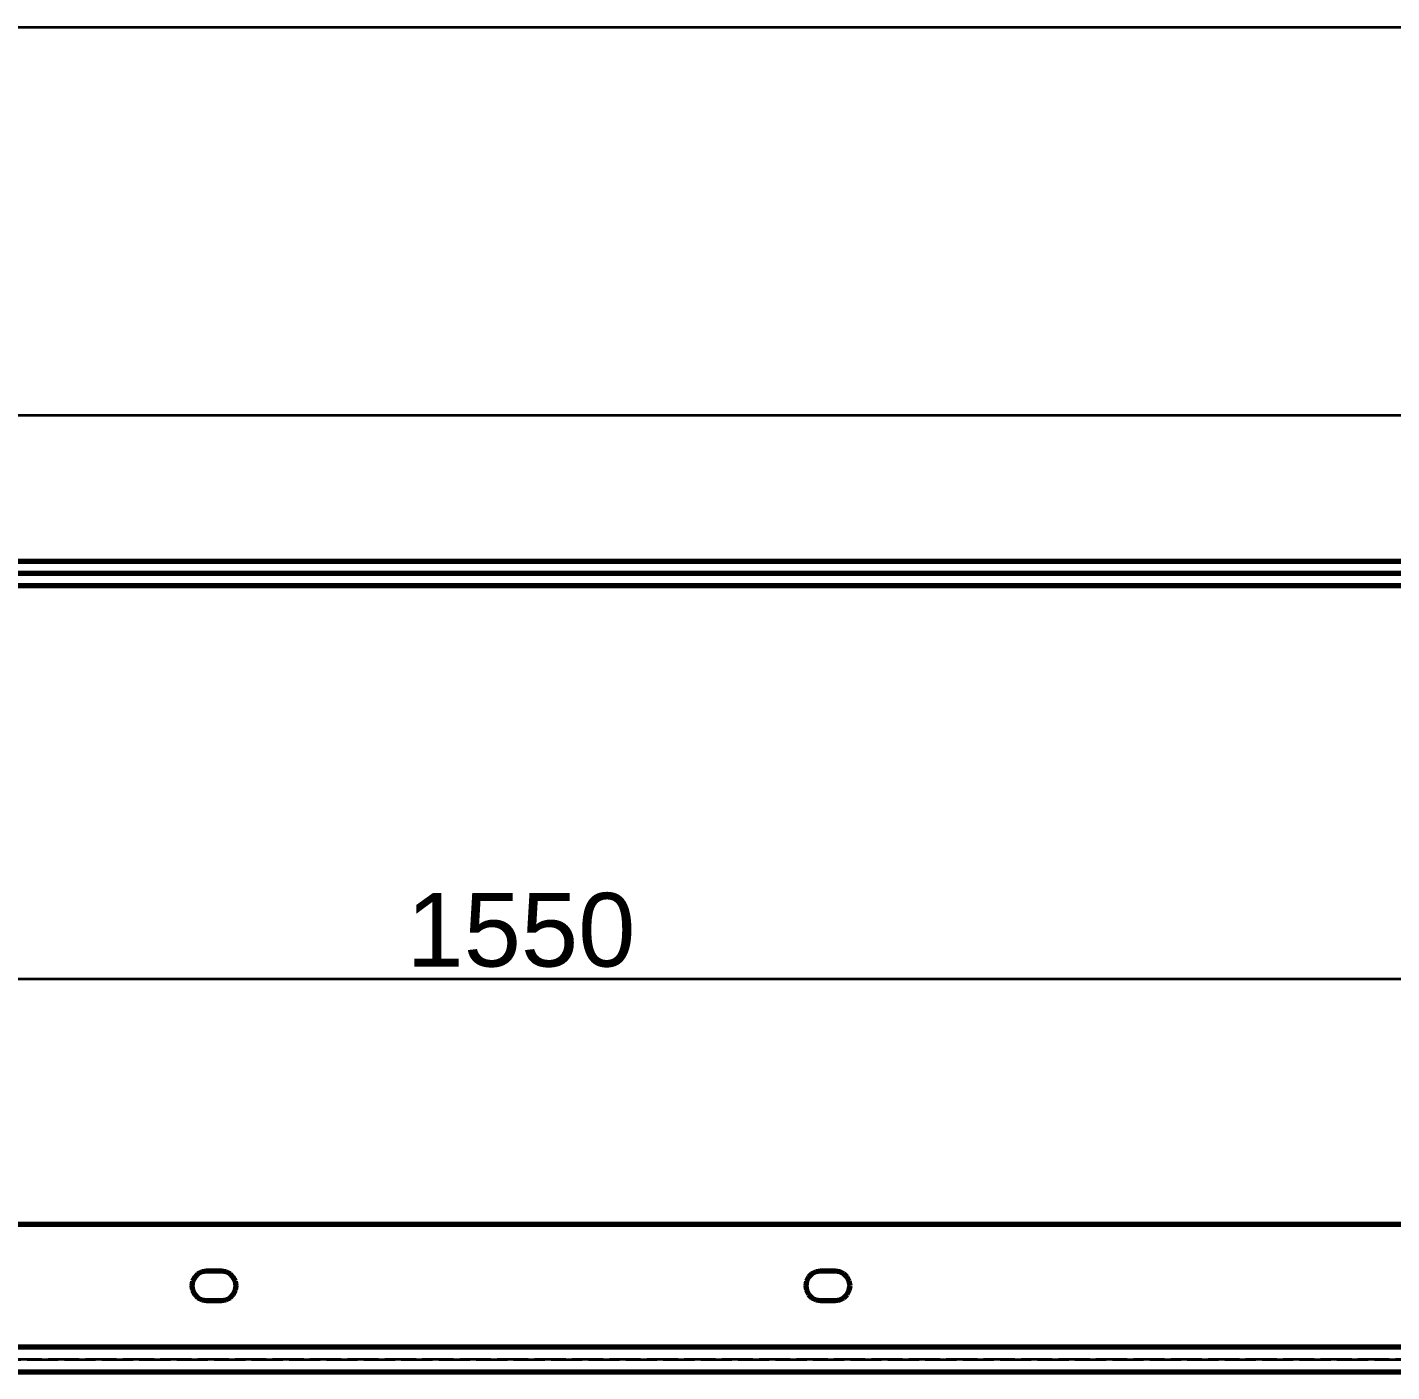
# Model space of a CAD drawing. Header units: millimetres. Extents: x 0 to 420, y 0 to 297.
# Drawn here: x 122.4 to 178, y 179.5 to 234.2 of the extents above; entities that cross this region are included whole.
import ezdxf
from ezdxf.enums import TextEntityAlignment as Align

# ---------------------------------------------------------------- set-up
doc = ezdxf.new("R2010")
doc.units = ezdxf.units.MM
doc.linetypes.add('DASHED', pattern=[1.524, 1.27, -0.254])
doc.styles.add('GOST', font='Arial')

msp = doc.modelspace()

# ---------------------------------------------------------------- linework, layer by layer
at = {"color": 7, "lineweight": 35}
for p, q in [((72.3, 234.25), (235, 234.25)), ((72.9, 234.25), (235, 234.25)), ((72.3, 218.45), (235, 218.45)), ((72.9, 218.45), (235, 218.45)), ((65, 195.5), (220, 195.5))]:
    msp.add_line(p, q, dxfattribs=at)
at = {"color": 1, "lineweight": 70}
for p, q in [((219, 212.5), (66, 212.5)), ((219.429, 212), (65.571, 212)), ((219.429, 211.5), (65.571, 211.5)), ((219.429, 185.5), (65.571, 185.5)), ((129.215, 183.353), (129.129, 183.185)), ((129.215, 183.353), (129.129, 183.185)), ((129.347, 183.485), (129.215, 183.353)), ((129.347, 183.485), (129.215, 183.353)), ((129.515, 183.571), (129.347, 183.485)), ((129.515, 183.571), (129.347, 183.485)), ((129.7, 183.6), (129.515, 183.571)), ((129.7, 183.6), (129.515, 183.571)), ((130.3, 183.6), (129.7, 183.6)), ((130.485, 183.571), (130.3, 183.6)), ((130.485, 183.571), (130.3, 183.6)), ((130.653, 183.485), (130.485, 183.571)), ((130.653, 183.485), (130.485, 183.571)), ((130.785, 183.353), (130.653, 183.485)), ((130.785, 183.353), (130.653, 183.485)), ((130.871, 183.185), (130.785, 183.353)), ((130.871, 183.185), (130.785, 183.353)), ((154.215, 183.353), (154.129, 183.185)), ((154.215, 183.353), (154.129, 183.185)), ((154.347, 183.485), (154.215, 183.353)), ((154.347, 183.485), (154.215, 183.353)), ((154.515, 183.571), (154.347, 183.485)), ((154.515, 183.571), (154.347, 183.485)), ((154.7, 183.6), (154.515, 183.571)), ((154.7, 183.6), (154.515, 183.571)), ((155.3, 183.6), (154.7, 183.6)), ((155.485, 183.571), (155.3, 183.6)), ((155.485, 183.571), (155.3, 183.6)), ((155.653, 183.485), (155.485, 183.571)), ((155.653, 183.485), (155.485, 183.571)), ((155.785, 183.353), (155.653, 183.485)), ((155.785, 183.353), (155.653, 183.485)), ((155.871, 183.185), (155.785, 183.353)), ((155.871, 183.185), (155.785, 183.353)), ((129.129, 183.185), (129.1, 183)), ((129.129, 183.185), (129.1, 183)), ((129.1, 183), (129.129, 182.815)), ((129.1, 183), (129.129, 182.815)), ((129.129, 182.815), (129.215, 182.647)), ((129.129, 182.815), (129.215, 182.647)), ((130.785, 182.647), (130.871, 182.815)), ((130.785, 182.647), (130.871, 182.815)), ((130.9, 183), (130.871, 183.185)), ((130.9, 183), (130.871, 183.185)), ((130.871, 182.815), (130.9, 183)), ((130.871, 182.815), (130.9, 183)), ((154.129, 183.185), (154.1, 183)), ((154.129, 183.185), (154.1, 183)), ((154.1, 183), (154.129, 182.815)), ((154.1, 183), (154.129, 182.815)), ((154.129, 182.815), (154.215, 182.647)), ((154.129, 182.815), (154.215, 182.647)), ((155.785, 182.647), (155.871, 182.815)), ((155.785, 182.647), (155.871, 182.815)), ((155.9, 183), (155.871, 183.185)), ((155.9, 183), (155.871, 183.185)), ((155.871, 182.815), (155.9, 183)), ((155.871, 182.815), (155.9, 183)), ((129.215, 182.647), (129.347, 182.515)), ((129.215, 182.647), (129.347, 182.515)), ((129.347, 182.515), (129.515, 182.429)), ((129.347, 182.515), (129.515, 182.429)), ((129.515, 182.429), (129.7, 182.4)), ((129.515, 182.429), (129.7, 182.4)), ((129.7, 182.4), (130.3, 182.4)), ((130.3, 182.4), (130.485, 182.429)), ((130.3, 182.4), (130.485, 182.429)), ((130.485, 182.429), (130.653, 182.515)), ((130.485, 182.429), (130.653, 182.515)), ((130.653, 182.515), (130.785, 182.647)), ((130.653, 182.515), (130.785, 182.647)), ((154.215, 182.647), (154.347, 182.515)), ((154.215, 182.647), (154.347, 182.515)), ((154.347, 182.515), (154.515, 182.429)), ((154.347, 182.515), (154.515, 182.429)), ((154.515, 182.429), (154.7, 182.4)), ((154.515, 182.429), (154.7, 182.4)), ((154.7, 182.4), (155.3, 182.4)), ((155.3, 182.4), (155.485, 182.429)), ((155.3, 182.4), (155.485, 182.429)), ((155.485, 182.429), (155.653, 182.515)), ((155.485, 182.429), (155.653, 182.515)), ((155.653, 182.515), (155.785, 182.647)), ((155.653, 182.515), (155.785, 182.647)), ((219, 180.5), (66, 180.5)), ((66, 179.5), (219, 179.5))]:
    msp.add_line(p, q, dxfattribs=at)
at = {"color": 5, "linetype": 'DASHED', "lineweight": 35}
for p, q in [((66, 212), (219, 212)), ((129.104, 212), (129.1, 212)), ((129.1, 212), (129.104, 212)), ((129.115, 212), (129.104, 212)), ((129.104, 212), (129.115, 212)), ((129.134, 212), (129.115, 212)), ((129.115, 212), (129.134, 212)), ((129.159, 212), (129.134, 212)), ((129.134, 212), (129.159, 212)), ((129.192, 212), (129.159, 212)), ((129.159, 212), (129.192, 212)), ((129.231, 212), (129.192, 212)), ((129.192, 212), (129.231, 212)), ((129.276, 212), (129.231, 212)), ((129.231, 212), (129.276, 212)), ((129.326, 212), (129.276, 212)), ((129.276, 212), (129.326, 212)), ((129.381, 212), (129.326, 212)), ((129.326, 212), (129.381, 212)), ((129.44, 212), (129.381, 212)), ((129.381, 212), (129.44, 212)), ((129.502, 212), (129.44, 212)), ((129.44, 212), (129.502, 212)), ((129.566, 212), (129.502, 212)), ((129.502, 212), (129.566, 212)), ((129.633, 212), (129.566, 212)), ((129.566, 212), (129.633, 212)), ((129.7, 212), (129.633, 212)), ((129.633, 212), (129.7, 212)), ((129.7, 212), (130.3, 212)), ((130.3, 212), (129.7, 212)), ((130.3, 212), (130.367, 212)), ((130.367, 212), (130.3, 212)), ((130.367, 212), (130.434, 212)), ((130.434, 212), (130.367, 212)), ((130.434, 212), (130.498, 212)), ((130.498, 212), (130.434, 212)), ((130.498, 212), (130.56, 212)), ((130.56, 212), (130.498, 212)), ((130.56, 212), (130.619, 212)), ((130.619, 212), (130.56, 212)), ((130.619, 212), (130.674, 212)), ((130.674, 212), (130.619, 212)), ((130.674, 212), (130.724, 212)), ((130.724, 212), (130.674, 212)), ((130.724, 212), (130.769, 212)), ((130.769, 212), (130.724, 212)), ((130.769, 212), (130.808, 212)), ((130.808, 212), (130.769, 212)), ((130.808, 212), (130.841, 212)), ((130.841, 212), (130.808, 212)), ((130.841, 212), (130.866, 212)), ((130.866, 212), (130.841, 212)), ((130.866, 212), (130.885, 212)), ((130.885, 212), (130.866, 212)), ((130.885, 212), (130.896, 212)), ((130.896, 212), (130.885, 212)), ((130.896, 212), (130.9, 212)), ((130.9, 212), (130.896, 212)), ((154.104, 212), (154.1, 212)), ((154.1, 212), (154.104, 212)), ((154.115, 212), (154.104, 212)), ((154.104, 212), (154.115, 212)), ((154.134, 212), (154.115, 212)), ((154.115, 212), (154.134, 212)), ((154.159, 212), (154.134, 212)), ((154.134, 212), (154.159, 212)), ((154.192, 212), (154.159, 212)), ((154.159, 212), (154.192, 212)), ((154.231, 212), (154.192, 212)), ((154.192, 212), (154.231, 212)), ((154.276, 212), (154.231, 212)), ((154.231, 212), (154.276, 212)), ((154.326, 212), (154.276, 212)), ((154.276, 212), (154.326, 212)), ((154.381, 212), (154.326, 212)), ((154.326, 212), (154.381, 212)), ((154.44, 212), (154.381, 212)), ((154.381, 212), (154.44, 212)), ((154.502, 212), (154.44, 212)), ((154.44, 212), (154.502, 212)), ((154.566, 212), (154.502, 212)), ((154.502, 212), (154.566, 212)), ((154.633, 212), (154.566, 212)), ((154.566, 212), (154.633, 212)), ((154.7, 212), (154.633, 212)), ((154.633, 212), (154.7, 212)), ((155.3, 212), (154.7, 212)), ((154.7, 212), (155.3, 212)), ((155.3, 212), (155.367, 212)), ((155.367, 212), (155.3, 212)), ((155.367, 212), (155.434, 212)), ((155.434, 212), (155.367, 212)), ((155.434, 212), (155.498, 212)), ((155.498, 212), (155.434, 212)), ((155.498, 212), (155.56, 212)), ((155.56, 212), (155.498, 212)), ((155.56, 212), (155.619, 212)), ((155.619, 212), (155.56, 212)), ((155.619, 212), (155.674, 212)), ((155.674, 212), (155.619, 212)), ((155.674, 212), (155.724, 212)), ((155.724, 212), (155.674, 212)), ((155.724, 212), (155.769, 212)), ((155.769, 212), (155.724, 212)), ((155.769, 212), (155.808, 212)), ((155.808, 212), (155.769, 212)), ((155.808, 212), (155.841, 212)), ((155.841, 212), (155.808, 212)), ((155.841, 212), (155.866, 212)), ((155.866, 212), (155.841, 212)), ((155.866, 212), (155.885, 212)), ((155.885, 212), (155.866, 212)), ((155.885, 212), (155.896, 212)), ((155.896, 212), (155.885, 212)), ((155.896, 212), (155.9, 212)), ((155.9, 212), (155.896, 212)), ((219, 211.5), (66, 211.5)), ((129.104, 211.5), (129.1, 211.5)), ((129.1, 211.5), (129.104, 211.5)), ((129.115, 211.5), (129.104, 211.5)), ((129.104, 211.5), (129.115, 211.5)), ((129.134, 211.5), (129.115, 211.5)), ((129.115, 211.5), (129.134, 211.5)), ((129.159, 211.5), (129.134, 211.5)), ((129.134, 211.5), (129.159, 211.5)), ((129.192, 211.5), (129.159, 211.5)), ((129.159, 211.5), (129.192, 211.5)), ((129.231, 211.5), (129.192, 211.5)), ((129.192, 211.5), (129.231, 211.5)), ((129.276, 211.5), (129.231, 211.5)), ((129.231, 211.5), (129.276, 211.5)), ((129.326, 211.5), (129.276, 211.5)), ((129.276, 211.5), (129.326, 211.5)), ((129.381, 211.5), (129.326, 211.5)), ((129.326, 211.5), (129.381, 211.5)), ((129.44, 211.5), (129.381, 211.5)), ((129.381, 211.5), (129.44, 211.5)), ((129.502, 211.5), (129.44, 211.5)), ((129.44, 211.5), (129.502, 211.5)), ((129.566, 211.5), (129.502, 211.5)), ((129.502, 211.5), (129.566, 211.5)), ((129.633, 211.5), (129.566, 211.5)), ((129.566, 211.5), (129.633, 211.5)), ((129.7, 211.5), (129.633, 211.5)), ((129.633, 211.5), (129.7, 211.5)), ((130.3, 211.5), (129.7, 211.5)), ((129.7, 211.5), (130.3, 211.5)), ((130.3, 211.5), (130.367, 211.5)), ((130.367, 211.5), (130.3, 211.5)), ((130.367, 211.5), (130.434, 211.5)), ((130.434, 211.5), (130.367, 211.5)), ((130.434, 211.5), (130.498, 211.5)), ((130.498, 211.5), (130.434, 211.5)), ((130.498, 211.5), (130.56, 211.5)), ((130.56, 211.5), (130.498, 211.5)), ((130.56, 211.5), (130.619, 211.5)), ((130.619, 211.5), (130.56, 211.5)), ((130.619, 211.5), (130.674, 211.5)), ((130.674, 211.5), (130.619, 211.5)), ((130.674, 211.5), (130.724, 211.5)), ((130.724, 211.5), (130.674, 211.5)), ((130.724, 211.5), (130.769, 211.5)), ((130.769, 211.5), (130.724, 211.5)), ((130.769, 211.5), (130.808, 211.5)), ((130.808, 211.5), (130.769, 211.5)), ((130.808, 211.5), (130.841, 211.5)), ((130.841, 211.5), (130.808, 211.5)), ((130.841, 211.5), (130.866, 211.5)), ((130.866, 211.5), (130.841, 211.5)), ((130.866, 211.5), (130.885, 211.5)), ((130.885, 211.5), (130.866, 211.5)), ((130.885, 211.5), (130.896, 211.5)), ((130.896, 211.5), (130.885, 211.5)), ((130.896, 211.5), (130.9, 211.5)), ((130.9, 211.5), (130.896, 211.5)), ((154.104, 211.5), (154.1, 211.5)), ((154.1, 211.5), (154.104, 211.5)), ((154.115, 211.5), (154.104, 211.5)), ((154.104, 211.5), (154.115, 211.5)), ((154.134, 211.5), (154.115, 211.5)), ((154.115, 211.5), (154.134, 211.5)), ((154.159, 211.5), (154.134, 211.5)), ((154.134, 211.5), (154.159, 211.5)), ((154.192, 211.5), (154.159, 211.5)), ((154.159, 211.5), (154.192, 211.5)), ((154.231, 211.5), (154.192, 211.5)), ((154.192, 211.5), (154.231, 211.5)), ((154.276, 211.5), (154.231, 211.5)), ((154.231, 211.5), (154.276, 211.5)), ((154.326, 211.5), (154.276, 211.5)), ((154.276, 211.5), (154.326, 211.5)), ((154.381, 211.5), (154.326, 211.5)), ((154.326, 211.5), (154.381, 211.5)), ((154.44, 211.5), (154.381, 211.5)), ((154.381, 211.5), (154.44, 211.5)), ((154.502, 211.5), (154.44, 211.5)), ((154.44, 211.5), (154.502, 211.5)), ((154.566, 211.5), (154.502, 211.5)), ((154.502, 211.5), (154.566, 211.5)), ((154.633, 211.5), (154.566, 211.5)), ((154.566, 211.5), (154.633, 211.5)), ((154.7, 211.5), (154.633, 211.5)), ((154.633, 211.5), (154.7, 211.5)), ((154.7, 211.5), (155.3, 211.5)), ((155.3, 211.5), (154.7, 211.5)), ((155.3, 211.5), (155.367, 211.5)), ((155.367, 211.5), (155.3, 211.5)), ((155.367, 211.5), (155.434, 211.5)), ((155.434, 211.5), (155.367, 211.5)), ((155.434, 211.5), (155.498, 211.5)), ((155.498, 211.5), (155.434, 211.5)), ((155.498, 211.5), (155.56, 211.5)), ((155.56, 211.5), (155.498, 211.5)), ((155.56, 211.5), (155.619, 211.5)), ((155.619, 211.5), (155.56, 211.5)), ((155.619, 211.5), (155.674, 211.5)), ((155.674, 211.5), (155.619, 211.5)), ((155.674, 211.5), (155.724, 211.5)), ((155.724, 211.5), (155.674, 211.5)), ((155.724, 211.5), (155.769, 211.5)), ((155.769, 211.5), (155.724, 211.5)), ((155.769, 211.5), (155.808, 211.5)), ((155.808, 211.5), (155.769, 211.5)), ((155.808, 211.5), (155.841, 211.5)), ((155.841, 211.5), (155.808, 211.5)), ((155.841, 211.5), (155.866, 211.5)), ((155.866, 211.5), (155.841, 211.5)), ((155.866, 211.5), (155.885, 211.5)), ((155.885, 211.5), (155.866, 211.5)), ((155.885, 211.5), (155.896, 211.5)), ((155.896, 211.5), (155.885, 211.5)), ((155.896, 211.5), (155.9, 211.5)), ((155.9, 211.5), (155.896, 211.5)), ((65.571, 185.5), (219.429, 185.5)), ((65.571, 185.5), (219.429, 185.5)), ((219.429, 185.5), (65.571, 185.5)), ((129.129, 183.185), (129.215, 183.353)), ((129.129, 183.185), (129.215, 183.353)), ((129.215, 183.353), (129.347, 183.485)), ((129.215, 183.353), (129.347, 183.485)), ((129.347, 183.485), (129.515, 183.571)), ((129.347, 183.485), (129.515, 183.571)), ((129.515, 183.571), (129.7, 183.6)), ((129.515, 183.571), (129.7, 183.6)), ((129.7, 183.6), (130.3, 183.6)), ((130.3, 183.6), (129.7, 183.6)), ((129.7, 183.6), (130.3, 183.6)), ((130.3, 183.6), (130.485, 183.571)), ((130.3, 183.6), (130.485, 183.571)), ((130.485, 183.571), (130.653, 183.485)), ((130.485, 183.571), (130.653, 183.485)), ((130.653, 183.485), (130.785, 183.353)), ((130.653, 183.485), (130.785, 183.353)), ((130.785, 183.353), (130.871, 183.185)), ((130.785, 183.353), (130.871, 183.185)), ((154.129, 183.185), (154.215, 183.353)), ((154.129, 183.185), (154.215, 183.353)), ((154.215, 183.353), (154.347, 183.485)), ((154.215, 183.353), (154.347, 183.485)), ((154.347, 183.485), (154.515, 183.571)), ((154.347, 183.485), (154.515, 183.571)), ((154.515, 183.571), (154.7, 183.6)), ((154.515, 183.571), (154.7, 183.6)), ((154.7, 183.6), (155.3, 183.6)), ((155.3, 183.6), (154.7, 183.6)), ((154.7, 183.6), (155.3, 183.6)), ((155.3, 183.6), (155.485, 183.571)), ((155.3, 183.6), (155.485, 183.571)), ((155.485, 183.571), (155.653, 183.485)), ((155.485, 183.571), (155.653, 183.485)), ((155.653, 183.485), (155.785, 183.353)), ((155.653, 183.485), (155.785, 183.353)), ((155.785, 183.353), (155.871, 183.185)), ((155.785, 183.353), (155.871, 183.185)), ((129.1, 183), (129.129, 183.185)), ((129.1, 183), (129.129, 183.185)), ((129.129, 182.815), (129.1, 183)), ((129.129, 182.815), (129.1, 183)), ((129.215, 182.647), (129.129, 182.815)), ((129.215, 182.647), (129.129, 182.815)), ((130.871, 182.815), (130.785, 182.647)), ((130.871, 182.815), (130.785, 182.647)), ((130.871, 183.185), (130.9, 183)), ((130.871, 183.185), (130.9, 183)), ((130.9, 183), (130.871, 182.815)), ((130.9, 183), (130.871, 182.815)), ((154.1, 183), (154.129, 183.185)), ((154.1, 183), (154.129, 183.185)), ((154.129, 182.815), (154.1, 183)), ((154.129, 182.815), (154.1, 183)), ((154.215, 182.647), (154.129, 182.815)), ((154.215, 182.647), (154.129, 182.815)), ((155.871, 182.815), (155.785, 182.647)), ((155.871, 182.815), (155.785, 182.647)), ((155.871, 183.185), (155.9, 183)), ((155.871, 183.185), (155.9, 183)), ((155.9, 183), (155.871, 182.815)), ((155.9, 183), (155.871, 182.815)), ((129.347, 182.515), (129.215, 182.647)), ((129.347, 182.515), (129.215, 182.647)), ((129.515, 182.429), (129.347, 182.515)), ((129.515, 182.429), (129.347, 182.515)), ((129.7, 182.4), (129.515, 182.429)), ((129.7, 182.4), (129.515, 182.429)), ((130.3, 182.4), (129.7, 182.4)), ((129.7, 182.4), (130.3, 182.4)), ((130.3, 182.4), (129.7, 182.4)), ((130.485, 182.429), (130.3, 182.4)), ((130.485, 182.429), (130.3, 182.4)), ((130.653, 182.515), (130.485, 182.429)), ((130.653, 182.515), (130.485, 182.429)), ((130.785, 182.647), (130.653, 182.515)), ((130.785, 182.647), (130.653, 182.515)), ((154.347, 182.515), (154.215, 182.647)), ((154.347, 182.515), (154.215, 182.647)), ((154.515, 182.429), (154.347, 182.515)), ((154.515, 182.429), (154.347, 182.515)), ((154.7, 182.4), (154.515, 182.429)), ((154.7, 182.4), (154.515, 182.429)), ((155.3, 182.4), (154.7, 182.4)), ((154.7, 182.4), (155.3, 182.4)), ((155.3, 182.4), (154.7, 182.4)), ((155.485, 182.429), (155.3, 182.4)), ((155.485, 182.429), (155.3, 182.4)), ((155.653, 182.515), (155.485, 182.429)), ((155.653, 182.515), (155.485, 182.429)), ((155.785, 182.647), (155.653, 182.515)), ((155.785, 182.647), (155.653, 182.515)), ((66, 180), (219, 180)), ((219, 180), (66, 180)), ((219, 179.5), (66, 179.5))]:
    msp.add_line(p, q, dxfattribs=at)

# ---------------------------------------------------------------- texts
at = {"color": 7, "style": 'GOST'}
msp.add_text('1550', height=3, dxfattribs=at).set_placement((142.5, 197.5), align=Align.MIDDLE)

doc.saveas('drawing.dxf')
